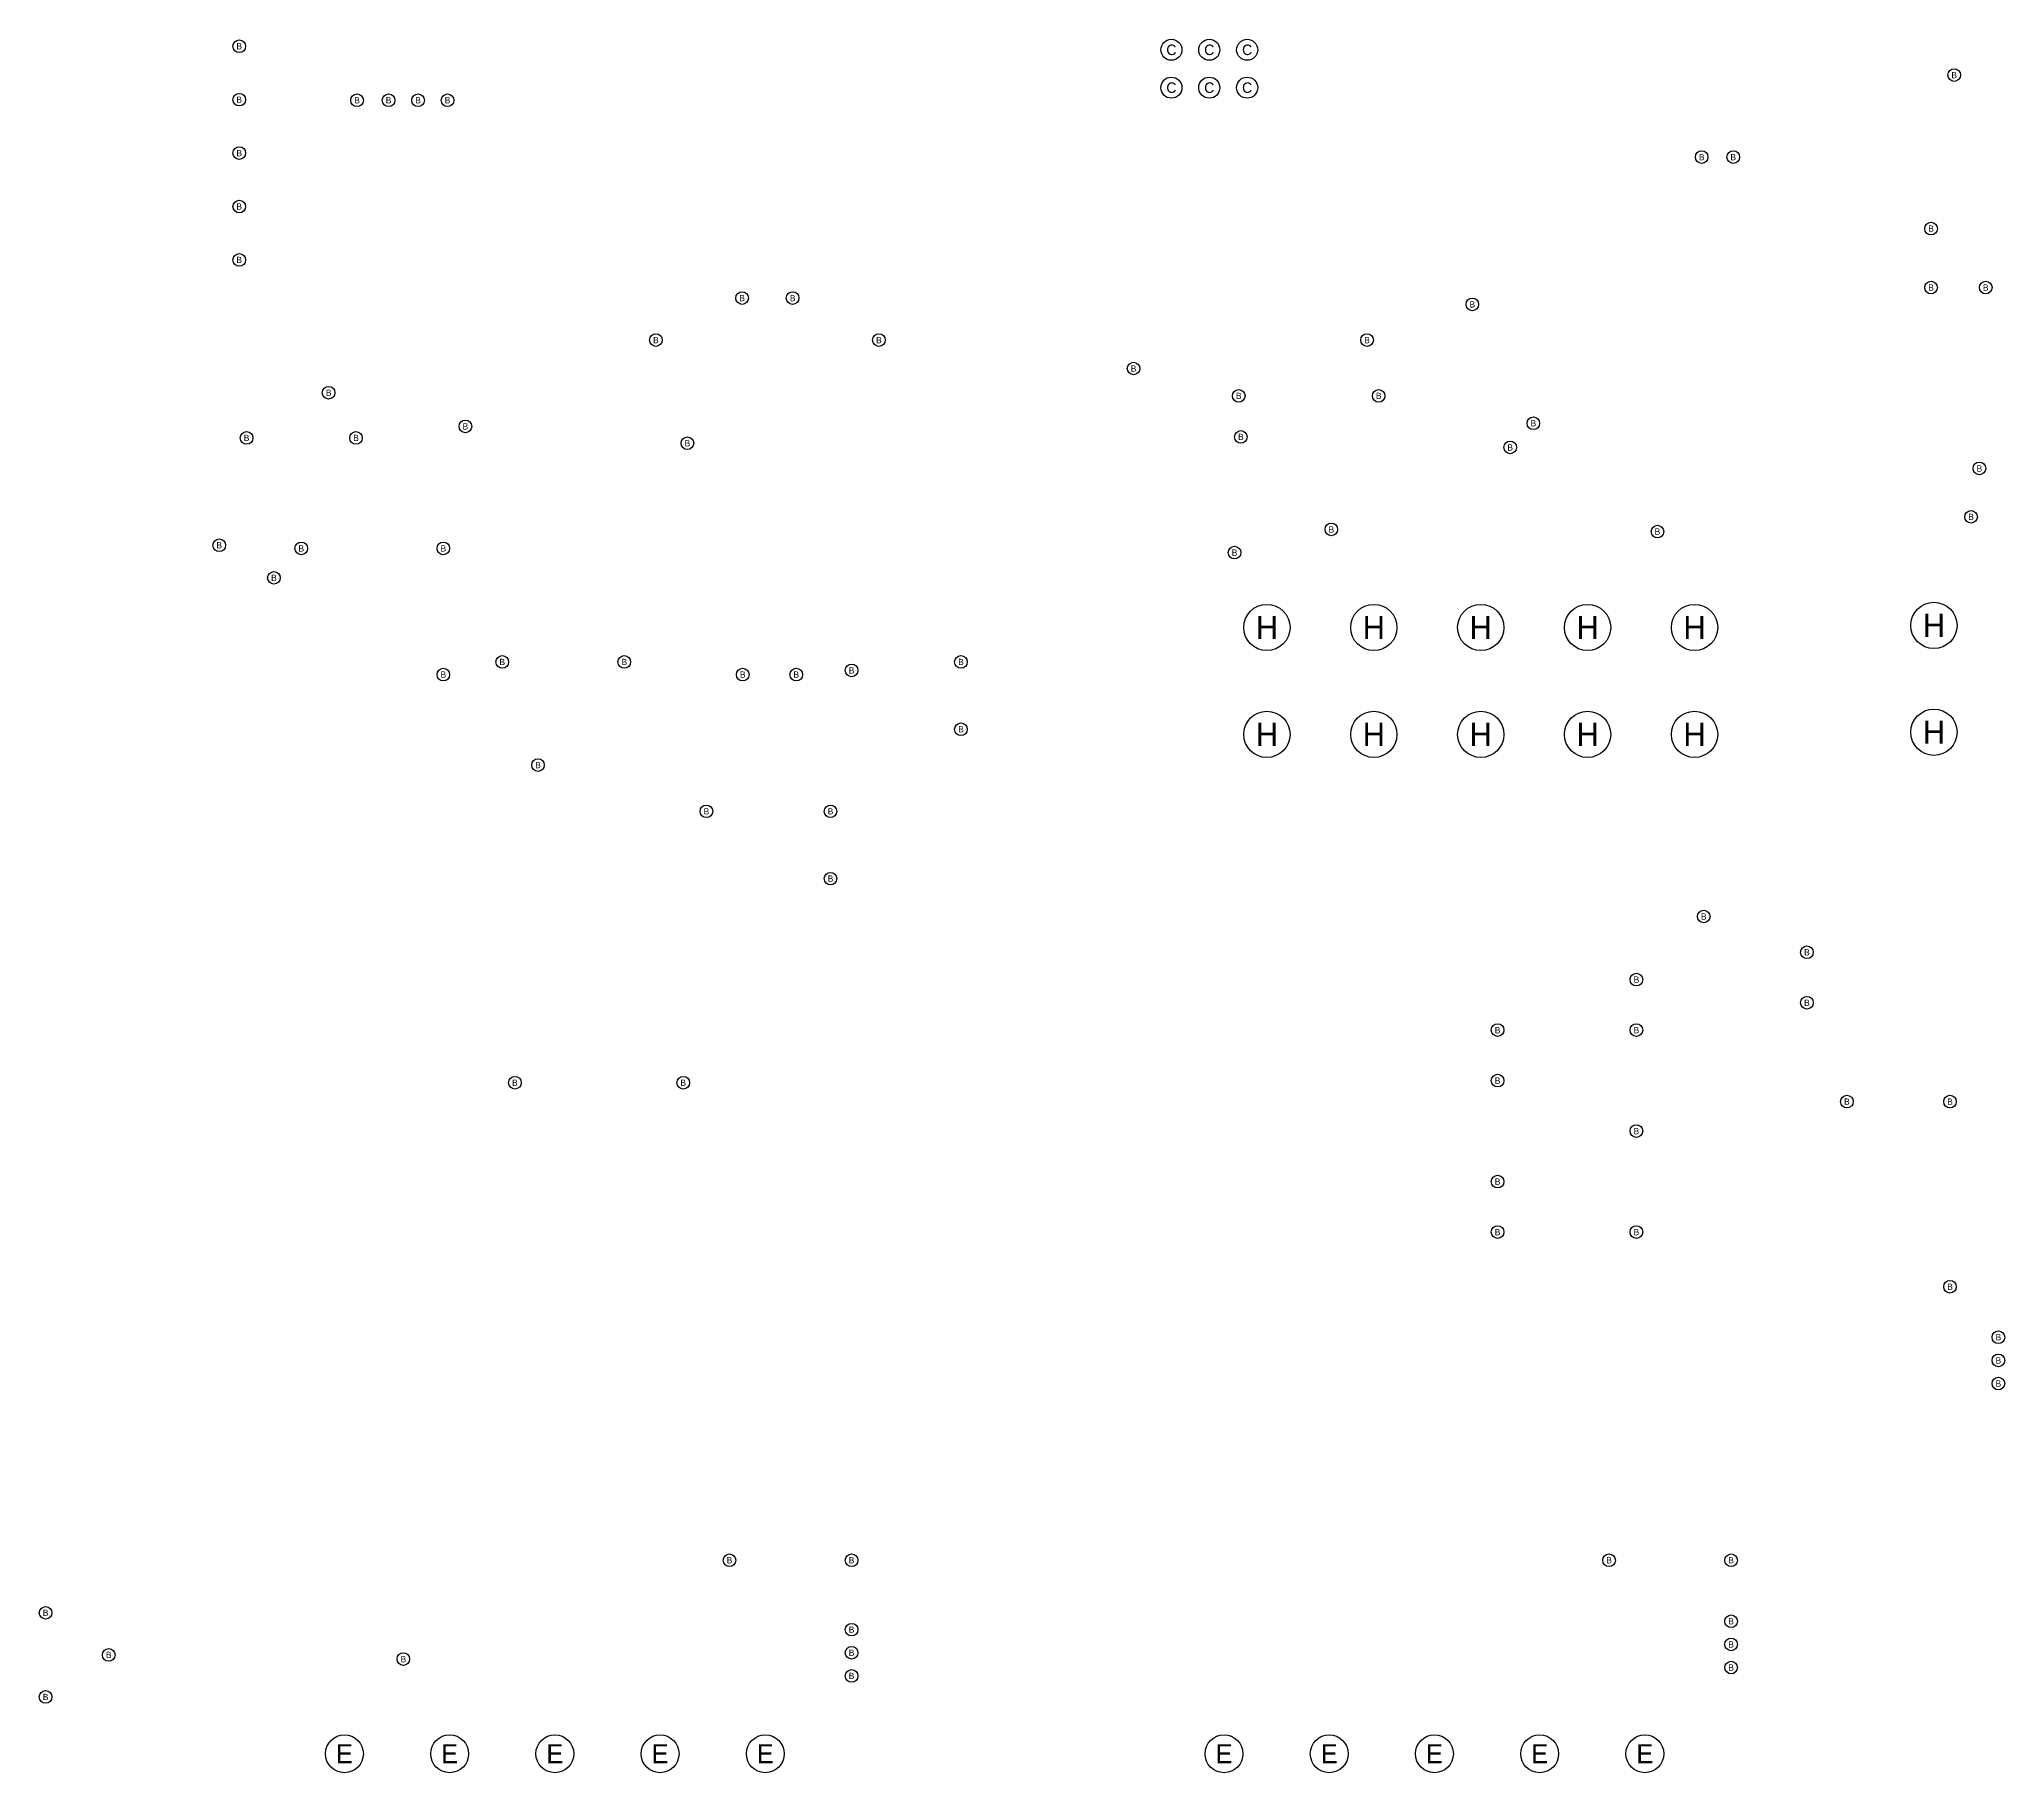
# Model space of a CAD drawing. Extents: x -12 to 315, y -10 to 160.
# Drawn here: x 37.7 to 84.4, y 31.6 to 72.8 of the extents above; entities that cross this region are included whole.
import ezdxf
from ezdxf.enums import TextEntityAlignment as Align

# ---------------------------------------------------------------- set-up
doc = ezdxf.new("R2010")
doc.units = 0
doc.layers.get('0').update_dxf_attribs({"linetype": 'CONTINUOUS'})
doc.layers.add('MA_NCLEGEND-1-6', color=231, linetype='CONTINUOUS')

# ---------------------------------------------------------------- blocks, each defined once
blk = doc.blocks.new('FIGURE_CIRCLE')
blk.add_circle((0, 0), 0.5)

msp = doc.modelspace()

# ---------------------------------------------------------------- block references
at = {"layer": 'MA_NCLEGEND-1-6'}
for p, xscale, yscale in [((42.45, 72.635), 0.3, 0.3), ((64.6, 72.55), 0.5, 0.5), ((65.5, 72.55), 0.5, 0.5), ((66.4, 72.55), 0.5, 0.5), ((83.2, 71.95), 0.3, 0.3), ((42.45, 71.365), 0.3, 0.3), ((45.25, 71.35), 0.3, 0.3), ((46, 71.35), 0.3, 0.3), ((46.7, 71.35), 0.3, 0.3), ((47.4, 71.35), 0.3, 0.3), ((64.6, 71.65), 0.5, 0.5), ((65.5, 71.65), 0.5, 0.5), ((66.4, 71.65), 0.5, 0.5), ((42.45, 70.095), 0.3, 0.3), ((77.2, 70), 0.3, 0.3), ((77.95, 70), 0.3, 0.3), ((42.45, 68.825), 0.3, 0.3), ((82.65, 68.3), 0.3, 0.3), ((42.45, 67.555), 0.3, 0.3), ((54.4, 66.65), 0.3, 0.3), ((55.6, 66.65), 0.3, 0.3), ((82.65, 66.9), 0.3, 0.3), ((83.95, 66.9), 0.3, 0.3), ((71.75, 66.5), 0.3, 0.3), ((52.35, 65.65), 0.3, 0.3), ((57.65, 65.65), 0.3, 0.3), ((69.25, 65.65), 0.3, 0.3), ((63.7, 64.975), 0.3, 0.3), ((44.575, 64.4), 0.3, 0.3), ((66.2, 64.325), 0.3, 0.3), ((69.525, 64.325), 0.3, 0.3), ((47.825, 63.6), 0.3, 0.3), ((73.2, 63.675), 0.3, 0.3), ((42.625, 63.325), 0.3, 0.3), ((45.225, 63.325), 0.3, 0.3), ((53.1, 63.2), 0.3, 0.3), ((66.25, 63.35), 0.3, 0.3), ((72.65, 63.1), 0.3, 0.3), ((83.8, 62.6), 0.3, 0.3), ((68.4, 61.15), 0.3, 0.3), ((76.15, 61.1), 0.3, 0.3), ((83.6, 61.45), 0.3, 0.3), ((41.975, 60.775), 0.3, 0.3), ((43.925, 60.7), 0.3, 0.3), ((47.3, 60.7), 0.3, 0.3), ((66.1, 60.6), 0.3, 0.3), ((43.275, 60), 0.3, 0.3), ((66.87, 58.82), 1.1, 1.1), ((69.41, 58.82), 1.1, 1.1), ((71.95, 58.82), 1.1, 1.1), ((74.49, 58.82), 1.1, 1.1), ((77.03, 58.82), 1.1, 1.1), ((82.72, 58.87), 1.1, 1.1), ((48.7, 58), 0.3, 0.3), ((51.6, 58), 0.3, 0.3), ((57, 57.8), 0.3, 0.3), ((59.6, 58), 0.3, 0.3), ((47.3, 57.7), 0.3, 0.3), ((54.415, 57.7), 0.3, 0.3), ((55.685, 57.7), 0.3, 0.3), ((59.6, 56.4), 0.3, 0.3), ((66.87, 56.28), 1.1, 1.1), ((69.41, 56.28), 1.1, 1.1), ((71.95, 56.28), 1.1, 1.1), ((74.49, 56.28), 1.1, 1.1), ((77.03, 56.28), 1.1, 1.1), ((82.72, 56.33), 1.1, 1.1), ((49.55, 55.55), 0.3, 0.3), ((53.55, 54.45), 0.3, 0.3), ((56.5, 54.45), 0.3, 0.3), ((56.5, 52.85), 0.3, 0.3), ((77.25, 51.95), 0.3, 0.3), ((79.7, 51.1), 0.3, 0.3), ((75.65, 50.45), 0.3, 0.3), ((79.7, 49.9), 0.3, 0.3), ((72.35, 49.25), 0.3, 0.3), ((75.65, 49.25), 0.3, 0.3), ((49, 48), 0.3, 0.3), ((53, 48), 0.3, 0.3), ((72.35, 48.05), 0.3, 0.3), ((80.65, 47.55), 0.3, 0.3), ((83.1, 47.55), 0.3, 0.3), ((75.65, 46.85), 0.3, 0.3), ((72.35, 45.65), 0.3, 0.3), ((72.35, 44.45), 0.3, 0.3), ((75.65, 44.45), 0.3, 0.3), ((83.1, 43.15), 0.3, 0.3), ((84.25, 41.95), 0.3, 0.3), ((84.25, 41.4), 0.3, 0.3), ((84.25, 40.85), 0.3, 0.3), ((54.1, 36.65), 0.3, 0.3), ((57, 36.65), 0.3, 0.3), ((75, 36.65), 0.3, 0.3), ((77.9, 36.65), 0.3, 0.3), ((37.85, 35.4), 0.3, 0.3), ((57, 35), 0.3, 0.3), ((77.9, 35.2), 0.3, 0.3), ((57, 34.45), 0.3, 0.3), ((77.9, 34.65), 0.3, 0.3), ((39.35, 34.4), 0.3, 0.3), ((46.35, 34.3), 0.3, 0.3), ((77.9, 34.1), 0.3, 0.3), ((57, 33.9), 0.3, 0.3), ((37.85, 33.4), 0.3, 0.3), ((44.95, 32.05), 0.9, 0.9), ((47.45, 32.05), 0.9, 0.9), ((49.95, 32.05), 0.9, 0.9), ((52.45, 32.05), 0.9, 0.9), ((54.95, 32.05), 0.9, 0.9), ((65.85, 32.05), 0.9, 0.9), ((68.35, 32.05), 0.9, 0.9), ((70.85, 32.05), 0.9, 0.9), ((73.35, 32.05), 0.9, 0.9), ((75.85, 32.05), 0.9, 0.9)]:
    msp.add_blockref('FIGURE_CIRCLE', p, dxfattribs=dict(at, xscale=xscale, yscale=yscale))

# ---------------------------------------------------------------- texts
for s, height, p in [('B', 0.15, (42.45, 72.635)), ('C', 0.25, (64.6, 72.55)), ('C', 0.25, (65.5, 72.55)), ('C', 0.25, (66.4, 72.55)), ('B', 0.15, (83.2, 71.95)), ('C', 0.25, (64.6, 71.65)), ('C', 0.25, (65.5, 71.65)), ('C', 0.25, (66.4, 71.65)), ('B', 0.15, (42.45, 71.365)), ('B', 0.15, (45.25, 71.35)), ('B', 0.15, (46, 71.35)), ('B', 0.15, (46.7, 71.35)), ('B', 0.15, (47.4, 71.35)), ('B', 0.15, (42.45, 70.095)), ('B', 0.15, (77.2, 70)), ('B', 0.15, (77.95, 70)), ('B', 0.15, (42.45, 68.825)), ('B', 0.15, (82.65, 68.3)), ('B', 0.15, (42.45, 67.555)), ('B', 0.15, (82.65, 66.9)), ('B', 0.15, (83.95, 66.9)), ('B', 0.15, (54.4, 66.65)), ('B', 0.15, (55.6, 66.65)), ('B', 0.15, (71.75, 66.5)), ('B', 0.15, (52.35, 65.65)), ('B', 0.15, (57.65, 65.65)), ('B', 0.15, (69.25, 65.65)), ('B', 0.15, (63.7, 64.975)), ('B', 0.15, (44.575, 64.4)), ('B', 0.15, (66.2, 64.325)), ('B', 0.15, (69.525, 64.325)), ('B', 0.15, (47.825, 63.6)), ('B', 0.15, (73.2, 63.675)), ('B', 0.15, (42.625, 63.325)), ('B', 0.15, (45.225, 63.325)), ('B', 0.15, (53.1, 63.2)), ('B', 0.15, (66.25, 63.35)), ('B', 0.15, (72.65, 63.1)), ('B', 0.15, (83.8, 62.6)), ('B', 0.15, (68.4, 61.15)), ('B', 0.15, (83.6, 61.45)), ('B', 0.15, (41.975, 60.775)), ('B', 0.15, (43.925, 60.7)), ('B', 0.15, (47.3, 60.7)), ('B', 0.15, (76.15, 61.1)), ('B', 0.15, (66.1, 60.6)), ('B', 0.15, (43.275, 60)), ('H', 0.55, (66.87, 58.82)), ('H', 0.55, (69.41, 58.82)), ('H', 0.55, (71.95, 58.82)), ('H', 0.55, (74.49, 58.82)), ('H', 0.55, (77.03, 58.82)), ('H', 0.55, (82.72, 58.87)), ('B', 0.15, (48.7, 58)), ('B', 0.15, (51.6, 58)), ('B', 0.15, (59.6, 58)), ('B', 0.15, (47.3, 57.7)), ('B', 0.15, (54.415, 57.7)), ('B', 0.15, (55.685, 57.7)), ('B', 0.15, (57, 57.8)), ('H', 0.55, (66.87, 56.28)), ('H', 0.55, (69.41, 56.28)), ('H', 0.55, (71.95, 56.28)), ('H', 0.55, (74.49, 56.28)), ('H', 0.55, (77.03, 56.28)), ('H', 0.55, (82.72, 56.33)), ('B', 0.15, (59.6, 56.4)), ('B', 0.15, (49.55, 55.55)), ('B', 0.15, (53.55, 54.45)), ('B', 0.15, (56.5, 54.45)), ('B', 0.15, (56.5, 52.85)), ('B', 0.15, (77.25, 51.95)), ('B', 0.15, (79.7, 51.1)), ('B', 0.15, (75.65, 50.45)), ('B', 0.15, (79.7, 49.9)), ('B', 0.15, (72.35, 49.25)), ('B', 0.15, (75.65, 49.25)), ('B', 0.15, (72.35, 48.05)), ('B', 0.15, (49, 48)), ('B', 0.15, (53, 48)), ('B', 0.15, (80.65, 47.55)), ('B', 0.15, (83.1, 47.55)), ('B', 0.15, (75.65, 46.85)), ('B', 0.15, (72.35, 45.65)), ('B', 0.15, (72.35, 44.45)), ('B', 0.15, (75.65, 44.45)), ('B', 0.15, (83.1, 43.15)), ('B', 0.15, (84.25, 41.95)), ('B', 0.15, (84.25, 41.4)), ('B', 0.15, (84.25, 40.85)), ('B', 0.15, (54.1, 36.65)), ('B', 0.15, (57, 36.65)), ('B', 0.15, (75, 36.65)), ('B', 0.15, (77.9, 36.65)), ('B', 0.15, (37.85, 35.4)), ('B', 0.15, (57, 35)), ('B', 0.15, (77.9, 35.2)), ('B', 0.15, (77.9, 34.65)), ('B', 0.15, (39.35, 34.4)), ('B', 0.15, (46.35, 34.3)), ('B', 0.15, (57, 34.45)), ('B', 0.15, (77.9, 34.1)), ('B', 0.15, (57, 33.9)), ('B', 0.15, (37.85, 33.4)), ('E', 0.45, (44.95, 32.05)), ('E', 0.45, (47.45, 32.05)), ('E', 0.45, (49.95, 32.05)), ('E', 0.45, (52.45, 32.05)), ('E', 0.45, (54.95, 32.05)), ('E', 0.45, (65.85, 32.05)), ('E', 0.45, (68.35, 32.05)), ('E', 0.45, (70.85, 32.05)), ('E', 0.45, (73.35, 32.05)), ('E', 0.45, (75.85, 32.05))]:
    msp.add_text(s, height=height, dxfattribs=at).set_placement(p, align=Align.MIDDLE_CENTER)

doc.saveas('drawing.dxf')
